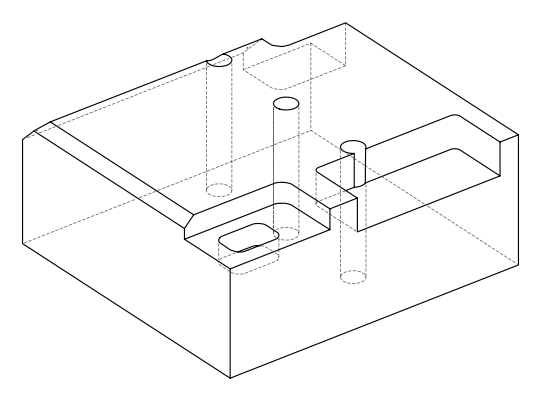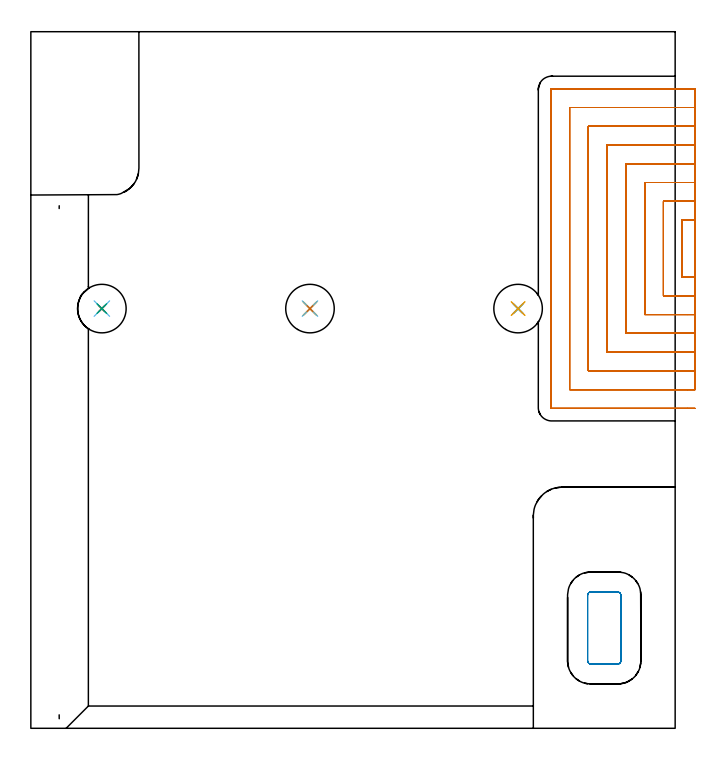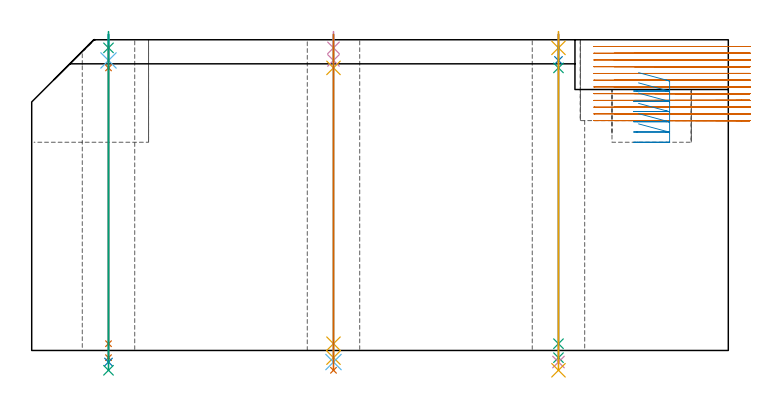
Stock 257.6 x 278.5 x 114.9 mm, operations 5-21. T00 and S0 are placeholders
(PLAN: 21 operations, 17 tool changes, 92.1 min)
(1 AREA_MILL | FG_CHAMFER_SURFACE | UGT0205_001 | 15.37 min | 58552 mm3)
(2 AREA_MILL_1 | FG_CHAMFER_SURFACE_1 | UGT0205_001 | 6.01 min | 7377 mm3)
(3 MILL_CORNER_NOTCH_RECTANGULAR | CORNER_NOTCH_RECTANGULAR | NXT0201_012 | Follow Part, ap 4, ae 75% | 7.19 min | 103836 mm3)
(4 MILL_CORNER_NOTCH_RECTANGULAR_1 | CORNER_NOTCH_RECTANGULAR_1 | UGT0201_094 | Follow Part, ap 5, ae 75% | 4.03 min | 99841 mm3)
(5 MILL_OPEN_POCKET | POCKET_OPEN | NXT0201_013 | Follow Part, ap 2.5, ae 75% | 53.07 min | 225040 mm3)
(6 MILL_RECTANGULAR_POCKET | POCKET_RECTANGULAR_STRAIGHT | NXT0201_012 | Follow Part, ap 4, ae 75% | 1.64 min | 24151 mm3)
(7 SPOT_DRILL | STEP1HOLE | NXT0321_9005460120000 | 0.05 min | 180 mm3)
(8 SPOT_DRILL_1 | STEP1HOLE_1 | NXT0321_9005460120000 | 0.05 min | 180 mm3)
(9 SPOT_DRILL_2 | STEP1HOLE_2 | NXT0321_9005460120000 | 0.05 min | 171 mm3)
(10 DRILL_BLIND_HOLE_INTO_CENTER | STEP1HOLE | NXT0301_022 | 0.04 min | 111 mm3)
(11 GUN_DRILL_THROUGH_HOLE | STEP1HOLE | UGT0307_001 | 0.52 min | 2093 mm3)
(12 SPADE_DRILL_TO_ENLARGE_THROUGH_HOLE | STEP1HOLE | UGT0306_003 | 0.49 min | 11699 mm3)
(13 DRILL_TO_ENLARGE_THROUGH_HOLE | STEP1HOLE | UGT0301_261 | 0.5 min | 19777 mm3)
(14 DRILL_BLIND_HOLE_INTO_CENTER_1 | STEP1HOLE_1 | NXT0301_022 | 0.04 min | 90 mm3)
(15 GUN_DRILL_THROUGH_HOLE_1 | STEP1HOLE_1 | UGT0307_001 | 0.52 min | 2107 mm3)
(16 SPADE_DRILL_TO_ENLARGE_THROUGH_HOLE_1 | STEP1HOLE_1 | UGT0306_003 | 0.49 min | 11688 mm3)
(17 DRILL_TO_ENLARGE_THROUGH_HOLE_1 | STEP1HOLE_1 | UGT0301_261 | 0.5 min | 19859 mm3)
(18 DRILL_BLIND_HOLE_INTO_CENTER_2 | STEP1HOLE_2 | NXT0301_022 | 0.04 min | 89 mm3)
(19 GUN_DRILL_THROUGH_HOLE_2 | STEP1HOLE_2 | UGT0307_001 | 0.52 min | 2107 mm3)
(20 SPADE_DRILL_TO_ENLARGE_THROUGH_HOLE_2 | STEP1HOLE_2 | UGT0306_003 | 0.49 min | 11697 mm3)
(21 DRILL_TO_ENLARGE_THROUGH_HOLE_2 | STEP1HOLE_2 | UGT0301_261 | 0.5 min | 19523 mm3)
(TOOL UGT0205_001 | Chamfer Mill 20 x 3 x 45 deg. | D20 FL50 Z2)
(TOOL NXT0201_012 | ENDMILL 16mm [2P460-1600-NA 1630] | D16 FL38 Z6)
(TOOL UGT0201_094 | End mill 20 mm | D20 FL38 Z4)
(TOOL NXT0201_013 | ENDMILL 10mm | D10 FL30 Z4)
(TOOL NXT0321_9005460120000 | NC Spot Drill, 142deg, 12mm, Carbide, Uncoated | D12 PA142 FL30 Z2)
(TOOL NXT0301_022 | Carbide Drill 5.1mm [860.1-0510-015A1-MM 2214] | D5.1 PA140 FL28 Z2)
(TOOL UGT0307_001 | Gun Drill 5 mm | D5 PA130 FL24 Z1)
(TOOL UGT0306_003 | Spade Drill 12.5mm | D12.5 PA132 FL10 Z2)
(TOOL UGT0301_261 | Twist Drill 19.4 mm | D19.4 PA118 FL140 Z2)
(OP 5 MILL_OPEN_POCKET)
G17 G21 G94 G90
T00 M6
G54
G17 G0 G90 X265.6 Y203.2 S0 M3
G43 Z124.9 H0
Z112.408
G94 G1 X262.6 F250.
X260.4 F500.
Y180.4
X262.6
X265.6 F250.
Y210.7
X262.6
X252.9 F500.
Y172.9
X262.6
X265.6 F250.
Y218.2
X262.6
X245.4 F500.
Y165.4
X262.6
X265.6 F250.
Y225.7
X262.6
X237.9 F500.
Y157.9
X262.6
X265.6 F250.
Y233.2
X262.6
X230.4 F500.
Y150.4
X262.6
X265.6 F250.
Y240.7
X262.6
X222.9 F500.
Y142.9
X262.6
X265.6 F250.
Y248.2
X262.6
X215.4 F500.
Y135.4
X262.6
X265.6 F250.
Y255.7
X262.6
X208.2 F500.
G3 X207.9 Y255.4 R0.3
G1 Y128.2
G3 X208.2 Y127.9 R0.3
G1 X262.6
X265.6 F250.
G0 Y203.2 Z109.917
G1 X262.6
X260.4 F500.
Y180.4
X262.6
X265.6 F250.
Y210.7
X262.6
X252.9 F500.
Y172.9
X262.6
X265.6 F250.
Y218.2
X262.6
X245.4 F500.
Y165.4
X262.6
X265.6 F250.
Y225.7
X262.6
X237.9 F500.
Y157.9
X262.6
X265.6 F250.
Y233.2
X262.6
X230.4 F500.
Y150.4
X262.6
X265.6 F250.
Y240.7
X262.6
X222.9 F500.
Y142.9
X262.6
X265.6 F250.
Y248.2
X262.6
X215.4 F500.
Y135.4
X262.6
X265.6 F250.
Y255.7
X262.6
X208.2 F500.
G3 X207.9 Y255.4 R0.3
G1 Y128.2
G3 X208.2 Y127.9 R0.3
G1 X262.6
X265.6 F250.
G0 Y203.2 Z107.425
G1 X262.6
X260.4 F500.
Y180.4
X262.6
X265.6 F250.
Y210.7
X262.6
X252.9 F500.
Y172.9
X262.6
X265.6 F250.
Y218.2
X262.6
X245.4 F500.
Y165.4
X262.6
X265.6 F250.
Y225.7
X262.6
X237.9 F500.
Y157.9
X262.6
X265.6 F250.
Y233.2
X262.6
X230.4 F500.
Y150.4
X262.6
X265.6 F250.
Y240.7
X262.6
X222.9 F500.
Y142.9
X262.6
X265.6 F250.
Y248.2
X262.6
X215.4 F500.
Y135.4
X262.6
X265.6 F250.
Y255.7
X262.6
X208.2 F500.
G3 X207.9 Y255.4 R0.3
G1 Y128.2
G3 X208.2 Y127.9 R0.3
G1 X262.6
X265.6 F250.
G0 Y203.2 Z104.933
G1 X262.6
X260.4 F500.
Y180.4
X262.6
X265.6 F250.
Y210.7
X262.6
X252.9 F500.
Y172.9
X262.6
X265.6 F250.
Y218.2
X262.6
X245.4 F500.
Y165.4
X262.6
X265.6 F250.
Y225.7
X262.6
X237.9 F500.
Y157.9
X262.6
X265.6 F250.
Y233.2
X262.6
X230.4 F500.
Y150.4
X262.6
X265.6 F250.
Y240.7
X262.6
X222.9 F500.
Y142.9
X262.6
X265.6 F250.
Y248.2
X262.6
X215.4 F500.
Y135.4
X262.6
X265.6 F250.
Y255.7
X262.6
X208.2 F500.
G3 X207.9 Y255.4 R0.3
G1 Y128.2
G3 X208.2 Y127.9 R0.3
G1 X262.6
X265.6 F250.
G0 Y203.2 Z102.442
G1 X262.6
X260.4 F500.
Y180.4
X262.6
X265.6 F250.
Y210.7
X262.6
X252.9 F500.
Y172.9
X262.6
X265.6 F250.
Y218.2
X262.6
X245.4 F500.
Y165.4
X262.6
X265.6 F250.
Y225.7
X262.6
X237.9 F500.
Y157.9
X262.6
X265.6 F250.
Y233.2
X262.6
X230.4 F500.
Y150.4
X262.6
X265.6 F250.
Y240.7
X262.6
X222.9 F500.
Y142.9
X262.6
X265.6 F250.
Y248.2
X262.6
X215.4 F500.
Y135.4
X262.6
X265.6 F250.
Y255.7
X262.6
X208.2 F500.
G3 X207.9 Y255.4 R0.3
G1 Y128.2
G3 X208.2 Y127.9 R0.3
G1 X262.6
X265.6 F250.
G0 Y203.2 Z99.95
G1 X262.6
X260.4 F500.
Y180.4
X262.6
X265.6 F250.
Y210.7
X262.6
X252.9 F500.
Y172.9
X262.6
X265.6 F250.
Y218.2
X262.6
X245.4 F500.
Y165.4
X262.6
X265.6 F250.
Y225.7
X262.6
X237.9 F500.
Y157.9
X262.6
X265.6 F250.
Y233.2
X262.6
X230.4 F500.
Y150.4
X262.6
X265.6 F250.
Y240.7
X262.6
X222.9 F500.
Y142.9
X262.6
X265.6 F250.
Y248.2
X262.6
X215.4 F500.
Y135.4
X262.6
X265.6 F250.
Y255.7
X262.6
X208.2 F500.
G3 X207.9 Y255.4 R0.3
G1 Y128.2
G3 X208.2 Y127.9 R0.3
G1 X262.6
X265.6 F250.
G0 Y203.2 Z97.458
G1 X262.6
X260.4 F500.
Y180.4
X262.6
X265.6 F250.
Y210.7
X262.6
X252.9 F500.
Y172.9
X262.6
X265.6 F250.
Y218.2
X262.6
X245.4 F500.
Y165.4
X262.6
X265.6 F250.
Y225.7
X262.6
X237.9 F500.
Y157.9
X262.6
X265.6 F250.
Y233.2
X262.6
X230.4 F500.
Y150.4
X262.6
X265.6 F250.
Y240.7
X262.6
X222.9 F500.
Y142.9
X262.6
X265.6 F250.
Y248.2
X262.6
X215.4 F500.
Y135.4
X262.6
X265.6 F250.
Y255.7
X262.6
X208.2 F500.
G3 X207.9 Y255.4 R0.3
G1 Y128.2
G3 X208.2 Y127.9 R0.3
G1 X262.6
X265.6 F250.
G0 Y203.2 Z94.967
G1 X262.6
X260.4 F500.
Y180.4
X262.6
X265.6 F250.
Y210.7
X262.6
X252.9 F500.
Y172.9
X262.6
X265.6 F250.
Y218.2
X262.6
X245.4 F500.
Y165.4
X262.6
X265.6 F250.
Y225.7
X262.6
X237.9 F500.
Y157.9
X262.6
X265.6 F250.
Y233.2
X262.6
X230.4 F500.
Y150.4
X262.6
X265.6 F250.
Y240.7
X262.6
X222.9 F500.
Y142.9
X262.6
X265.6 F250.
Y248.2
X262.6
X215.4 F500.
Y135.4
X262.6
X265.6 F250.
Y255.7
X262.6
X208.2 F500.
G3 X207.9 Y255.4 R0.3
G1 Y128.2
G3 X208.2 Y127.9 R0.3
G1 X262.6
X265.6 F250.
G0 Y203.2 Z92.475
G1 X262.6
X260.4 F500.
Y180.4
X262.6
X265.6 F250.
Y210.7
X262.6
X252.9 F500.
Y172.9
X262.6
X265.6 F250.
Y218.2
X262.6
X245.4 F500.
Y165.4
X262.6
X265.6 F250.
Y225.7
X262.6
X237.9 F500.
Y157.9
X262.6
X265.6 F250.
Y233.2
X262.6
X230.4 F500.
Y150.4
X262.6
X265.6 F250.
Y240.7
X262.6
X222.9 F500.
Y142.9
X262.6
X265.6 F250.
Y248.2
X262.6
X215.4 F500.
Y135.4
X262.6
X265.6 F250.
Y255.7
X262.6
X208.2 F500.
G3 X207.9 Y255.4 R0.3
G1 Y128.2
G3 X208.2 Y127.9 R0.3
G1 X262.6
X265.6 F250.
G0 Y203.2 Z89.983
G1 X262.6
X260.4 F500.
Y180.4
X262.6
X265.6 F250.
Y210.7
X262.6
X252.9 F500.
Y172.9
X262.6
X265.6 F250.
Y218.2
X262.6
X245.4 F500.
Y165.4
X262.6
X265.6 F250.
Y225.7
X262.6
X237.9 F500.
Y157.9
X262.6
X265.6 F250.
Y233.2
X262.6
X230.4 F500.
Y150.4
X262.6
X265.6 F250.
Y240.7
X262.6
X222.9 F500.
Y142.9
X262.6
X265.6 F250.
Y248.2
X262.6
X215.4 F500.
Y135.4
X262.6
X265.6 F250.
Y255.7
X262.6
X208.2 F500.
G3 X207.9 Y255.4 R0.3
G1 Y128.2
G3 X208.2 Y127.9 R0.3
G1 X262.6
X265.6 F250.
G0 Y203.2 Z87.492
G1 X262.6
X260.4 F500.
Y180.4
X262.6
X265.6 F250.
Y210.7
X262.6
X252.9 F500.
Y172.9
X262.6
X265.6 F250.
Y218.2
X262.6
X245.4 F500.
Y165.4
X262.6
X265.6 F250.
Y225.7
X262.6
X237.9 F500.
Y157.9
X262.6
X265.6 F250.
Y233.2
X262.6
X230.4 F500.
Y150.4
X262.6
X265.6 F250.
Y240.7
X262.6
X222.9 F500.
Y142.9
X262.6
X265.6 F250.
Y248.2
X262.6
X215.4 F500.
Y135.4
X262.6
X265.6 F250.
Y255.7
X262.6
X208.2 F500.
G3 X207.9 Y255.4 R0.3
G1 Y128.2
G3 X208.2 Y127.9 R0.3
G1 X262.6
X265.6 F250.
G0 Y203.2 Z85.
G1 X262.6
X260.4 F500.
Y180.4
X262.6
X265.6 F250.
Y210.7
X262.6
X252.9 F500.
Y172.9
X262.6
X265.6 F250.
Y218.2
X262.6
X245.4 F500.
Y165.4
X262.6
X265.6 F250.
Y225.7
X262.6
X237.9 F500.
Y157.9
X262.6
X265.6 F250.
Y233.2
X262.6
X230.4 F500.
Y150.4
X262.6
X265.6 F250.
Y240.7
X262.6
X222.9 F500.
Y142.9
X262.6
X265.6 F250.
Y248.2
X262.6
X215.4 F500.
Y135.4
X262.6
X265.6 F250.
Y255.7
X262.6
X208.2 F500.
G3 X207.9 Y255.4 R0.3
G1 Y128.2
G3 X208.2 Y127.9 R0.3
G1 X262.6
X265.6 F250.
G0 Z124.9
M5
M2
(OP 6 MILL_RECTANGULAR_POCKET)
G17 G21 G94 G90
T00 M6
G54
G17 G0 G90 X224.405 Y25.7 S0 M3
G43 Z124.9 H1
Z102.74
G94 G1 X234.6 Z100.008 F250.
X234.714 Z99.978
X235.011 Y25.761 Z99.896
X235.285 Y25.889 Z99.815
X235.523 Y26.077 Z99.734
X235.711 Y26.315 Z99.653
X235.839 Y26.589 Z99.572
X235.9 Y26.886 Z99.491
Y27. Z99.46
Y40.1 Z95.95
Y53.2 F500.
G3 X234.6 Y54.5 R1.3
G1 X223.9
G3 X222.6 Y53.2 R1.3
G1 Y27.
G3 X223.9 Y25.7 R1.3
G1 X234.6
G3 X235.9 Y27. R1.3
G1 Y40.1
Y41.1
G0 X224.405 Y25.7 Z98.95
G1 X234.6 Z96.218 F250.
X234.714 Z96.188
X235.011 Y25.761 Z96.106
X235.285 Y25.889 Z96.025
X235.523 Y26.077 Z95.944
X235.711 Y26.315 Z95.863
X235.839 Y26.589 Z95.782
X235.9 Y26.886 Z95.701
Y27. Z95.67
Y40.1 Z92.16
Y53.2 F500.
G3 X234.6 Y54.5 R1.3
G1 X223.9
G3 X222.6 Y53.2 R1.3
G1 Y27.
G3 X223.9 Y25.7 R1.3
G1 X234.6
G3 X235.9 Y27. R1.3
G1 Y40.1
Y41.1
G0 X224.405 Y25.7 Z95.16
G1 X234.6 Z92.428 F250.
X234.714 Z92.398
X235.011 Y25.761 Z92.316
X235.285 Y25.889 Z92.235
X235.523 Y26.077 Z92.154
X235.711 Y26.315 Z92.073
X235.839 Y26.589 Z91.992
X235.9 Y26.886 Z91.911
Y27. Z91.88
Y40.1 Z88.37
Y53.2 F500.
G3 X234.6 Y54.5 R1.3
G1 X223.9
G3 X222.6 Y53.2 R1.3
G1 Y27.
G3 X223.9 Y25.7 R1.3
G1 X234.6
G3 X235.9 Y27. R1.3
G1 Y40.1
Y41.1
G0 X224.405 Y25.7 Z91.37
G1 X234.6 Z88.638 F250.
X234.714 Z88.608
X235.011 Y25.761 Z88.526
X235.285 Y25.889 Z88.445
X235.523 Y26.077 Z88.364
X235.711 Y26.315 Z88.283
X235.839 Y26.589 Z88.202
X235.9 Y26.886 Z88.121
Y27. Z88.09
Y40.1 Z84.58
Y53.2 F500.
G3 X234.6 Y54.5 R1.3
G1 X223.9
G3 X222.6 Y53.2 R1.3
G1 Y27.
G3 X223.9 Y25.7 R1.3
G1 X234.6
G3 X235.9 Y27. R1.3
G1 Y40.1
Y41.1
G0 X224.405 Y25.7 Z87.58
G1 X234.6 Z84.848 F250.
X234.714 Z84.818
X235.011 Y25.761 Z84.736
X235.285 Y25.889 Z84.655
X235.523 Y26.077 Z84.574
X235.711 Y26.315 Z84.493
X235.839 Y26.589 Z84.412
X235.9 Y26.886 Z84.331
Y27. Z84.3
Y40.1 Z80.79
Y53.2 F500.
G3 X234.6 Y54.5 R1.3
G1 X223.9
G3 X222.6 Y53.2 R1.3
G1 Y27.
G3 X223.9 Y25.7 R1.3
G1 X234.6
G3 X235.9 Y27. R1.3
G1 Y40.1
Y41.1
G0 X224.405 Y25.7 Z83.79
G1 X234.6 Z81.058 F250.
X234.714 Z81.028
X235.011 Y25.761 Z80.946
X235.285 Y25.889 Z80.865
X235.523 Y26.077 Z80.784
X235.711 Y26.315 Z80.703
X235.839 Y26.589 Z80.622
X235.9 Y26.886 Z80.541
Y27. Z80.51
Y40.1 Z77.
Y53.2 F500.
G3 X234.6 Y54.5 R1.3
G1 X223.9
G3 X222.6 Y53.2 R1.3
G1 Y27.
G3 X223.9 Y25.7 R1.3
G1 X234.6
G3 X235.9 Y27. R1.3
G1 Y40.1
Y41.1
G0 Z124.9
M5
M2
(OP 7 SPOT_DRILL)
G17 G21 G94 G90
T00 M6
G54
G17 G0 G90 X28.4 Y167.8 S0 M3
G43 Z124.9 H0
G94 G81 G98 Z111.9 F250. R117.9
G80
M5
M2
(OP 8 SPOT_DRILL_1)
G17 G21 G94 G90
T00 M6
G54
G17 G0 G90 X111.6 Y167.8 S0 M3
G43 Z124.9 H0
G94 G81 G98 Z111.9 F250. R117.9
G80
M5
M2
(OP 9 SPOT_DRILL_2)
G17 G21 G94 G90
T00 M6
G54
G17 G0 G90 X194.8 Y167.8 S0 M3
G43 Z124.9 H0
G94 G81 G98 Z111.9 F250. R117.9
G80
M5
M2
(OP 10 DRILL_BLIND_HOLE_INTO_CENTER)
G17 G21 G94 G90
T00 M6
G54
G17 G0 G90 X28.4 Y167.8 S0 M3
G43 Z124.9 H1
G94 G81 G98 Z107.25 F250. R116.9
G80
M5
M2
(OP 11 GUN_DRILL_THROUGH_HOLE)
G17 G21 G94 G90
T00 M6
G54
G17 G0 G90 X28.4 Y167.8 M8
G43 Z124.9 H0
Z112.816
S716 M3
G94 G1 Z104.494 F125. M26
G4 X.084
Z2.5 F250.
G4 X.084
Z-2.666 F125.
G4 X.084
M5
M9
G0 Z112.816
Z124.9
M2
(OP 12 SPADE_DRILL_TO_ENLARGE_THROUGH_HOLE)
G17 G21 G94 G90
T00 M6
G54
G17 G0 G90 X28.4 Y167.8 S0 M3
G43 Z124.9 H0
G94 G73 G98 Z-4.283 F250. Q11.918 R116.9
G80
M5
M2
(OP 13 DRILL_TO_ENLARGE_THROUGH_HOLE)
G17 G21 G94 G90
T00 M6
G54
G17 G0 G90 X28.4 Y167.8 S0 M3
G43 Z124.9 H0
G94 G73 G98 Z-7.328 F250. Q17.461 R116.9
G80
M5
M2
(OP 14 DRILL_BLIND_HOLE_INTO_CENTER_1)
G17 G21 G94 G90
T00 M6
G54
G17 G0 G90 X111.6 Y167.8 S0 M3
G43 Z124.9 H1
G94 G81 G98 Z107.25 F250. R116.9
G80
M5
M2
(OP 15 GUN_DRILL_THROUGH_HOLE_1)
G17 G21 G94 G90
T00 M6
G54
G17 G0 G90 X111.6 Y167.8 M8
G43 Z124.9 H0
Z112.816
S716 M3
G94 G1 Z104.494 F125. M26
G4 X.084
Z2.5 F250.
G4 X.084
Z-2.666 F125.
G4 X.084
M5
M9
G0 Z112.816
Z124.9
M2
(OP 16 SPADE_DRILL_TO_ENLARGE_THROUGH_HOLE_1)
G17 G21 G94 G90
T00 M6
G54
G17 G0 G90 X111.6 Y167.8 S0 M3
G43 Z124.9 H0
G94 G73 G98 Z-4.283 F250. Q11.918 R116.9
G80
M5
M2
(OP 17 DRILL_TO_ENLARGE_THROUGH_HOLE_1)
G17 G21 G94 G90
T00 M6
G54
G17 G0 G90 X111.6 Y167.8 S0 M3
G43 Z124.9 H0
G94 G73 G98 Z-7.328 F250. Q17.461 R116.9
G80
M5
M2
(OP 18 DRILL_BLIND_HOLE_INTO_CENTER_2)
G17 G21 G94 G90
T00 M6
G54
G17 G0 G90 X194.8 Y167.8 S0 M3
G43 Z124.9 H1
G94 G81 G98 Z107.25 F250. R116.9
G80
M5
M2
(OP 19 GUN_DRILL_THROUGH_HOLE_2)
G17 G21 G94 G90
T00 M6
G54
G17 G0 G90 X194.8 Y167.8 M8
G43 Z124.9 H0
Z112.816
S716 M3
G94 G1 Z104.494 F125. M26
G4 X.084
Z2.5 F250.
G4 X.084
Z-2.666 F125.
G4 X.084
M5
M9
G0 Z112.816
Z124.9
M2
(OP 20 SPADE_DRILL_TO_ENLARGE_THROUGH_HOLE_2)
G17 G21 G94 G90
T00 M6
G54
G17 G0 G90 X194.8 Y167.8 S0 M3
G43 Z124.9 H0
G94 G73 G98 Z-4.283 F250. Q11.918 R116.9
G80
M5
M2
(OP 21 DRILL_TO_ENLARGE_THROUGH_HOLE_2)
G17 G21 G94 G90
T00 M6
G54
G17 G0 G90 X194.8 Y167.8 S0 M3
G43 Z124.9 H0
G94 G73 G98 Z-7.328 F250. Q17.461 R116.9
G80
M5
M2
